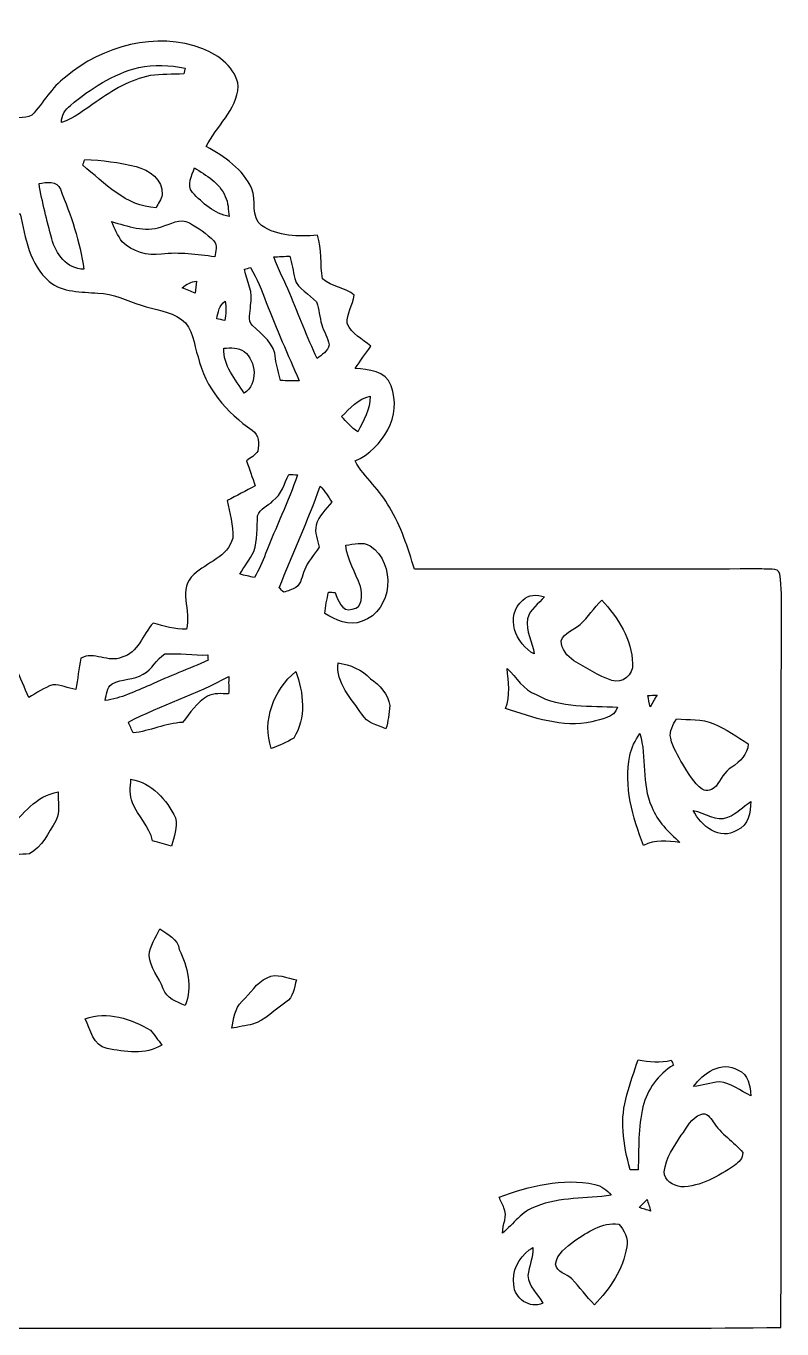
# Model space of a CAD drawing. Header units: centimetres. Extents: x -14.3 to 13.5, y -11.7 to 12.1.
# Drawn here: x -0.34 to 13.47, y -11.69 to 12.11 of the extents above; entities that cross this region are included whole.
import ezdxf

# ---------------------------------------------------------------- set-up
doc = ezdxf.new("R2010")
doc.units = ezdxf.units.CM
doc.header["$MEASUREMENT"] = 0
doc.layers.add('Camada 1', color=7, linetype='Continuous')

msp = doc.modelspace()

# ---------------------------------------------------------------- linework, layer by layer
at = {"layer": 'Camada 1', "color": 139}
for points, knots in [([(-3.60609, 11.9119), (-3.08257, 12.10804), (-2.50578, 11.96552), (-2.03376, 11.7034), (-2.03376, 11.7034), (-1.47779, 11.41836), (-1.08091, 10.91918), (-0.7172, 10.4267), (-0.7172, 10.4267), (-0.56162, 10.45528), (-0.37818, 10.40024), (-0.23495, 10.48315), (-0.23495, 10.48315), (-0.02399, 10.70716), (0.12524, 10.98973), (0.37712, 11.17459), (0.37712, 11.17459), (1.05692, 11.74997), (2.03518, 12.01561), (2.8896, 11.69388), (2.8896, 11.69388), (3.18347, 11.57711), (3.49532, 11.34216), (3.53589, 11.00702), (3.53589, 11.00702), (3.51084, 10.57099), (3.13267, 10.27783), (2.9524, 9.90776), (2.9524, 9.90776), (3.28718, 9.7275), (3.62232, 9.49184), (3.78389, 9.13589), (3.78389, 9.13589), (3.86962, 8.92422), (3.75779, 8.61625), (3.96311, 8.46243), (3.96311, 8.46243), (4.26156, 8.26347), (4.6355, 8.25888), (4.98122, 8.28746), (4.98122, 8.28746), (5.07788, 8.03205), (5.02356, 7.75229), (5.07506, 7.49088), (5.07506, 7.49088), (5.24087, 7.34095), (5.4931, 7.33813), (5.65644, 7.18961), (5.65644, 7.18961), (5.63421, 7.01216), (5.51251, 6.85588), (5.52415, 6.67173), (5.52415, 6.67173), (5.60493, 6.483), (5.80919, 6.39233), (5.9563, 6.2604), (5.9563, 6.2604), (5.86775, 6.12105), (5.76192, 5.99405), (5.67373, 5.85505), (5.67373, 5.85505), (5.91326, 5.82401), (6.23217, 5.81978), (6.32813, 5.53755), (6.32813, 5.53755), (6.54121, 4.98969), (6.17396, 4.39455), (5.67196, 4.16348), (5.67196, 4.16348), (5.84094, 3.85304), (6.1334, 3.63079), (6.29779, 3.31682), (6.29779, 3.31682), (6.51404, 2.96968), (6.63293, 2.57634), (6.7564, 2.18969), (6.7564, 2.18969), (8.87307, 2.18581), (10.98973, 2.1844), (13.1064, 2.19181), (13.1064, 2.19181), (13.19671, 2.16535), (13.4052, 2.24402), (13.43343, 2.09374), (13.43343, 2.09374), (13.47047, 1.85738), (13.45777, 1.61502), (13.46271, 1.37583), (13.46271, 1.37583), (13.44789, -2.97109), (13.47117, -7.31838), (13.45107, -11.66566), (13.45107, -11.66566), (10.73715, -11.69176), (8.02323, -11.66954), (5.30931, -11.67695), (5.30931, -11.67695), (-1.04069, -11.678), (-7.39105, -11.67483), (-13.74105, -11.67871), (-13.74105, -11.67871), (-13.93049, -11.67201), (-14.12275, -11.678), (-14.30867, -11.63567), (-14.30867, -11.63567), (-14.30161, -7.21607), (-14.30549, -2.79647), (-14.3069, 1.62313), (-14.3069, 1.62313), (-14.30091, 1.81293), (-14.3062, 2.00448), (-14.26387, 2.19075), (-14.26387, 2.19075), (-12.9854, 2.17734), (-11.70693, 2.20451), (-10.42882, 2.17135), (-10.42882, 2.17135), (-9.76948, 2.19146), (-9.10978, 2.18722), (-8.45009, 2.18863), (-8.45009, 2.18863), (-8.34108, 2.37702), (-8.27123, 2.61691), (-8.06344, 2.71815), (-8.06344, 2.71815), (-7.92692, 2.80811), (-7.75088, 2.80846), (-7.61788, 2.90195), (-7.61788, 2.90195), (-7.54133, 3.0794), (-7.42703, 3.25191), (-7.40234, 3.44699), (-7.40234, 3.44699), (-7.5057, 3.64808), (-7.69832, 3.77155), (-7.8546, 3.92501), (-7.8546, 3.92501), (-7.77028, 4.12362), (-7.52828, 4.26226), (-7.5812, 4.50744), (-7.5812, 4.50744), (-7.63835, 4.6676), (-7.74982, 4.8006), (-7.82849, 4.95018), (-7.82849, 4.95018), (-7.57731, 5.11881), (-7.239, 5.24757), (-7.12435, 5.55096), (-7.12435, 5.55096), (-7.10777, 5.77921), (-7.35189, 5.98241), (-7.25135, 6.20995), (-7.25135, 6.20995), (-7.17797, 6.43114), (-6.96771, 6.54544), (-6.77933, 6.65304), (-6.77933, 6.65304), (-6.81602, 6.83613), (-6.85483, 7.03298), (-6.99241, 7.17127), (-6.99241, 7.17127), (-7.124, 7.32261), (-7.30568, 7.48383), (-7.52052, 7.46795), (-7.52052, 7.46795), (-7.68244, 7.45349), (-7.73077, 7.28063), (-7.77522, 7.15257), (-7.77522, 7.15257), (-7.63482, 7.11623), (-7.48841, 7.12153), (-7.34801, 7.08942), (-7.34801, 7.08942), (-7.20513, 7.05238), (-7.18432, 6.87458), (-7.13846, 6.76346), (-7.13846, 6.76346), (-7.366, 6.67315), (-7.62071, 6.63646), (-7.8613, 6.69078), (-7.8613, 6.69078), (-8.2289, 6.81285), (-8.34178, 7.35965), (-8.0645, 7.62318), (-8.0645, 7.62318), (-7.92939, 7.81297), (-7.68703, 7.85989), (-7.49371, 7.9689), (-7.49371, 7.9689), (-7.56638, 8.43986), (-7.66868, 8.95385), (-7.44079, 9.3973), (-7.44079, 9.3973), (-7.32014, 9.67317), (-7.00723, 9.79735), (-6.73312, 9.85943), (-6.73312, 9.85943), (-6.51616, 9.92223), (-6.29744, 9.82345), (-6.13163, 9.68904), (-6.13163, 9.68904), (-5.90197, 9.52923), (-5.8794, 9.23255), (-5.78132, 8.99336), (-5.78132, 8.99336), (-5.64162, 9.11754), (-5.60776, 9.3084), (-5.54073, 9.47491), (-5.54073, 9.47491), (-5.38057, 9.47138), (-5.22076, 9.47667), (-5.0606, 9.48231), (-5.0606, 9.48231), (-4.96217, 9.7402), (-4.89091, 10.01642), (-4.7117, 10.23338), (-4.7117, 10.23338), (-4.57341, 10.40941), (-4.33846, 10.46268), (-4.12715, 10.49514), (-4.12715, 10.49514), (-4.14902, 10.807), (-4.26932, 11.12167), (-4.14584, 11.42965), (-4.14584, 11.42965), (-4.08869, 11.68541), (-3.84104, 11.83922), (-3.60609, 11.9119), (-3.60609, 11.9119), (-3.60609, 11.9119), (-3.60609, 11.9119), (-3.60609, 11.9119)], [0, 0, 0, 0, 0.01694915, 0.01694915, 0.01694915, 0.01694915, 0.03389831, 0.03389831, 0.03389831, 0.03389831, 0.05084746, 0.05084746, 0.05084746, 0.05084746, 0.06779661, 0.06779661, 0.06779661, 0.06779661, 0.08474576, 0.08474576, 0.08474576, 0.08474576, 0.10169492, 0.10169492, 0.10169492, 0.10169492, 0.11864407, 0.11864407, 0.11864407, 0.11864407, 0.13559322, 0.13559322, 0.13559322, 0.13559322, 0.15254237, 0.15254237, 0.15254237, 0.15254237, 0.16949153, 0.16949153, 0.16949153, 0.16949153, 0.18644068, 0.18644068, 0.18644068, 0.18644068, 0.20338983, 0.20338983, 0.20338983, 0.20338983, 0.22033898, 0.22033898, 0.22033898, 0.22033898, 0.23728814, 0.23728814, 0.23728814, 0.23728814, 0.25423729, 0.25423729, 0.25423729, 0.25423729, 0.27118644, 0.27118644, 0.27118644, 0.27118644, 0.28813559, 0.28813559, 0.28813559, 0.28813559, 0.30508475, 0.30508475, 0.30508475, 0.30508475, 0.3220339, 0.3220339, 0.3220339, 0.3220339, 0.33898305, 0.33898305, 0.33898305, 0.33898305, 0.3559322, 0.3559322, 0.3559322, 0.3559322, 0.37288136, 0.37288136, 0.37288136, 0.37288136, 0.38983051, 0.38983051, 0.38983051, 0.38983051, 0.40677966, 0.40677966, 0.40677966, 0.40677966, 0.42372881, 0.42372881, 0.42372881, 0.42372881, 0.44067797, 0.44067797, 0.44067797, 0.44067797, 0.45762712, 0.45762712, 0.45762712, 0.45762712, 0.47457627, 0.47457627, 0.47457627, 0.47457627, 0.49152542, 0.49152542, 0.49152542, 0.49152542, 0.50847458, 0.50847458, 0.50847458, 0.50847458, 0.52542373, 0.52542373, 0.52542373, 0.52542373, 0.54237288, 0.54237288, 0.54237288, 0.54237288, 0.55932203, 0.55932203, 0.55932203, 0.55932203, 0.57627119, 0.57627119, 0.57627119, 0.57627119, 0.59322034, 0.59322034, 0.59322034, 0.59322034, 0.61016949, 0.61016949, 0.61016949, 0.61016949, 0.62711864, 0.62711864, 0.62711864, 0.62711864, 0.6440678, 0.6440678, 0.6440678, 0.6440678, 0.66101695, 0.66101695, 0.66101695, 0.66101695, 0.6779661, 0.6779661, 0.6779661, 0.6779661, 0.69491525, 0.69491525, 0.69491525, 0.69491525, 0.71186441, 0.71186441, 0.71186441, 0.71186441, 0.72881356, 0.72881356, 0.72881356, 0.72881356, 0.74576271, 0.74576271, 0.74576271, 0.74576271, 0.76271186, 0.76271186, 0.76271186, 0.76271186, 0.77966102, 0.77966102, 0.77966102, 0.77966102, 0.79661017, 0.79661017, 0.79661017, 0.79661017, 0.81355932, 0.81355932, 0.81355932, 0.81355932, 0.83050847, 0.83050847, 0.83050847, 0.83050847, 0.84745763, 0.84745763, 0.84745763, 0.84745763, 0.86440678, 0.86440678, 0.86440678, 0.86440678, 0.88135593, 0.88135593, 0.88135593, 0.88135593, 0.89830508, 0.89830508, 0.89830508, 0.89830508, 0.91525424, 0.91525424, 0.91525424, 0.91525424, 0.93220339, 0.93220339, 0.93220339, 0.93220339, 0.94915254, 0.94915254, 0.94915254, 0.94915254, 0.96610169, 0.96610169, 0.96610169, 0.96610169, 1, 1, 1, 1]), ([(1.71626, 11.35274), (1.2506, 11.23103), (0.83432, 10.96645), (0.47025, 10.65812), (0.47025, 10.65812), (0.37148, 10.58087), (0.30692, 10.47186), (0.30304, 10.34591), (0.30304, 10.34591), (0.54081, 10.42317), (0.73272, 10.58722), (0.93909, 10.72162), (0.93909, 10.72162), (1.2379, 10.93505), (1.56245, 11.13261), (1.92793, 11.20281), (1.92793, 11.20281), (2.13078, 11.22574), (2.33574, 11.22468), (2.54035, 11.23562), (2.54035, 11.23562), (2.54635, 11.26173), (2.5587, 11.31358), (2.56469, 11.33969), (2.56469, 11.33969), (2.28671, 11.39719), (1.99496, 11.40848), (1.71626, 11.35274), (1.71626, 11.35274), (1.71626, 11.35274), (1.71626, 11.35274), (1.71626, 11.35274)], [0, 0, 0, 0, 0.11111111, 0.11111111, 0.11111111, 0.11111111, 0.22222222, 0.22222222, 0.22222222, 0.22222222, 0.33333333, 0.33333333, 0.33333333, 0.33333333, 0.44444444, 0.44444444, 0.44444444, 0.44444444, 0.55555556, 0.55555556, 0.55555556, 0.55555556, 0.66666667, 0.66666667, 0.66666667, 0.66666667, 0.77777778, 0.77777778, 0.77777778, 0.77777778, 1, 1, 1, 1]), ([(0.73096, 9.67246), (0.71826, 9.63648), (0.70556, 9.60014), (0.69321, 9.56416), (0.69321, 9.56416), (1.09679, 9.24419), (1.47849, 8.81098), (2.03271, 8.7884), (2.03271, 8.7884), (2.07328, 8.86636), (2.1269, 8.9401), (2.14736, 9.02653), (2.14736, 9.02653), (2.16782, 9.30381), (1.90253, 9.48055), (1.66793, 9.5437), (1.66793, 9.5437), (1.36066, 9.61778), (1.04599, 9.65623), (0.73096, 9.67246), (0.73096, 9.67246), (0.73096, 9.67246), (0.73096, 9.67246), (0.73096, 9.67246)], [0, 0, 0, 0, 0.14285714, 0.14285714, 0.14285714, 0.14285714, 0.28571429, 0.28571429, 0.28571429, 0.28571429, 0.42857143, 0.42857143, 0.42857143, 0.42857143, 0.57142857, 0.57142857, 0.57142857, 0.57142857, 0.71428571, 0.71428571, 0.71428571, 0.71428571, 1, 1, 1, 1]), ([(2.73438, 9.52041), (2.68852, 9.37825), (2.58727, 9.20468), (2.6984, 9.06674), (2.6984, 9.06674), (2.8829, 8.87589), (3.09915, 8.67763), (3.37009, 8.62789), (3.37009, 8.62789), (3.35139, 8.75136), (3.35562, 8.88189), (3.29671, 8.99513), (3.29671, 8.99513), (3.19828, 9.24807), (2.94675, 9.37789), (2.73438, 9.52041), (2.73438, 9.52041), (2.73438, 9.52041), (2.73438, 9.52041), (2.73438, 9.52041)], [0, 0, 0, 0, 0.16666667, 0.16666667, 0.16666667, 0.16666667, 0.33333333, 0.33333333, 0.33333333, 0.33333333, 0.5, 0.5, 0.5, 0.5, 0.66666667, 0.66666667, 0.66666667, 0.66666667, 1, 1, 1, 1]), ([(-0.10442, 9.23114), (-0.04974, 8.89035), (0.04128, 8.55663), (0.12735, 8.2229), (0.12735, 8.2229), (0.20214, 7.94667), (0.40005, 7.67468), (0.71367, 7.6648), (0.71367, 7.6648), (0.64594, 8.16716), (0.4766, 8.65681), (0.2854, 9.12566), (0.2854, 9.12566), (0.22613, 9.28335), (0.02787, 9.25901), (-0.10442, 9.23114), (-0.10442, 9.23114), (-0.10442, 9.23114), (-0.10442, 9.23114), (-0.10442, 9.23114)], [0, 0, 0, 0, 0.16666667, 0.16666667, 0.16666667, 0.16666667, 0.33333333, 0.33333333, 0.33333333, 0.33333333, 0.5, 0.5, 0.5, 0.5, 0.66666667, 0.66666667, 0.66666667, 0.66666667, 1, 1, 1, 1]), ([(-0.56515, 8.66951), (-0.75565, 8.32238), (-1.01565, 8.00171), (-1.36278, 7.80274), (-1.36278, 7.80274), (-1.67781, 7.58896), (-2.10855, 7.55156), (-2.35162, 7.23724), (-2.35162, 7.23724), (-2.57916, 6.95607), (-2.86844, 6.69608), (-3.23074, 6.61458), (-3.23074, 6.61458), (-3.41313, 6.60859), (-3.41242, 6.8647), (-3.38984, 6.98324), (-3.38984, 6.98324), (-3.39937, 7.15081), (-3.34998, 7.33743), (-3.42159, 7.49618), (-3.42159, 7.49618), (-3.62479, 7.6521), (-3.87632, 7.75547), (-4.13314, 7.77099), (-4.13314, 7.77099), (-4.21323, 7.77946), (-4.29366, 7.73289), (-4.32294, 7.65669), (-4.32294, 7.65669), (-4.44183, 7.45949), (-4.36527, 7.22277), (-4.3628, 7.00652), (-4.3628, 7.00652), (-4.54978, 6.93138), (-4.76568, 6.93067), (-4.93995, 6.82625), (-4.93995, 6.82625), (-5.10752, 6.62905), (-4.89691, 6.38845), (-4.94383, 6.16903), (-4.94383, 6.16903), (-4.95441, 5.836), (-5.20947, 5.59964), (-5.38268, 5.34317), (-5.38268, 5.34317), (-5.43913, 5.04155), (-5.67514, 4.79637), (-5.66314, 4.47957), (-5.66314, 4.47957), (-5.71288, 4.20829), (-5.48323, 4.02449), (-5.28814, 3.88832), (-5.28814, 3.88832), (-5.35975, 3.67524), (-5.54602, 3.51226), (-5.57812, 3.28577), (-5.57812, 3.28577), (-5.49381, 3.1563), (-5.32977, 3.11609), (-5.21653, 3.01696), (-5.21653, 3.01696), (-5.30613, 2.91359), (-5.39644, 2.81129), (-5.4857, 2.70757), (-5.4857, 2.70757), (-5.41373, 2.5841), (-5.36681, 2.44052), (-5.26803, 2.33468), (-5.26803, 2.33468), (-5.10787, 2.27083), (-4.92443, 2.33715), (-4.75791, 2.31563), (-4.75791, 2.31563), (-4.70076, 2.03729), (-4.74063, 1.7212), (-4.56988, 1.4799), (-4.56988, 1.4799), (-4.3748, 1.22837), (-4.01038, 1.35855), (-3.74756, 1.30316), (-3.74756, 1.30316), (-3.29248, 1.22626), (-2.78659, 1.08832), (-2.50966, 0.6858), (-2.50966, 0.6858), (-2.40136, 0.54046), (-2.413, 0.29669), (-2.21686, 0.23283), (-2.21686, 0.23283), (-1.90923, 0.10724), (-1.61608, 0.34361), (-1.33844, 0.43427), (-1.33844, 0.43427), (-1.2259, 0.31574), (-1.1303, 0.17604), (-0.98848, 0.08996), (-0.98848, 0.08996), (-0.79128, 0.09031), (-0.6791, 0.28011), (-0.52105, 0.37253), (-0.52105, 0.37253), (-0.44168, 0.19791), (-0.37148, 0.01905), (-0.29351, -0.15628), (-0.29351, -0.15628), (-0.14817, -0.07832), (-0.0127, 0.02434), (0.14605, 0.07408), (0.14605, 0.07408), (0.28928, 0.07761), (0.4251, 0.01411), (0.5648, -0.01164), (0.5648, -0.01164), (0.61242, 0.17674), (0.61454, 0.37359), (0.66111, 0.56127), (0.66111, 0.56127), (0.89359, 0.69215), (1.16664, 0.46955), (1.40899, 0.57679), (1.40899, 0.57679), (1.70815, 0.65828), (1.78929, 0.9966), (1.98155, 1.20297), (1.98155, 1.20297), (2.17911, 1.14265), (2.37984, 1.08479), (2.58939, 1.09079), (2.58939, 1.09079), (2.68323, 1.4164), (2.42041, 1.84221), (2.72591, 2.08915), (2.72591, 2.08915), (2.9591, 2.31352), (3.34786, 2.40559), (3.43429, 2.75625), (3.43429, 2.75625), (3.44664, 2.98979), (3.38208, 3.21663), (3.33375, 3.44241), (3.33375, 3.44241), (3.50485, 3.52778), (3.67489, 3.61597), (3.84316, 3.70769), (3.84316, 3.70769), (3.79695, 3.86327), (3.73768, 4.01426), (3.68723, 4.16807), (3.68723, 4.16807), (3.75779, 4.2231), (3.84916, 4.26332), (3.89255, 4.34552), (3.89255, 4.34552), (3.91795, 4.47781), (3.91724, 4.64397), (3.79201, 4.72405), (3.79201, 4.72405), (3.32881, 5.04331), (2.93053, 5.50475), (2.80106, 6.06319), (2.80106, 6.06319), (2.72062, 6.29603), (2.7178, 6.59342), (2.50014, 6.7504), (2.50014, 6.7504), (2.28247, 6.90104), (2.00766, 6.92362), (1.76283, 7.00899), (1.76283, 7.00899), (1.49754, 7.07919), (1.25307, 7.23406), (0.97049, 7.22595), (0.97049, 7.22595), (0.67239, 7.26228), (0.32667, 7.2323), (0.08326, 7.44114), (0.08326, 7.44114), (-0.27481, 7.74841), (-0.35595, 8.24124), (-0.4505, 8.67833), (-0.4505, 8.67833), (-0.48895, 8.67551), (-0.52705, 8.67234), (-0.56515, 8.66951), (-0.56515, 8.66951), (-0.56515, 8.66951), (-0.56515, 8.66951), (-0.56515, 8.66951)], [0, 0, 0, 0, 0.02083333, 0.02083333, 0.02083333, 0.02083333, 0.04166667, 0.04166667, 0.04166667, 0.04166667, 0.0625, 0.0625, 0.0625, 0.0625, 0.08333333, 0.08333333, 0.08333333, 0.08333333, 0.10416667, 0.10416667, 0.10416667, 0.10416667, 0.125, 0.125, 0.125, 0.125, 0.14583333, 0.14583333, 0.14583333, 0.14583333, 0.16666667, 0.16666667, 0.16666667, 0.16666667, 0.1875, 0.1875, 0.1875, 0.1875, 0.20833333, 0.20833333, 0.20833333, 0.20833333, 0.22916667, 0.22916667, 0.22916667, 0.22916667, 0.25, 0.25, 0.25, 0.25, 0.27083333, 0.27083333, 0.27083333, 0.27083333, 0.29166667, 0.29166667, 0.29166667, 0.29166667, 0.3125, 0.3125, 0.3125, 0.3125, 0.33333333, 0.33333333, 0.33333333, 0.33333333, 0.35416667, 0.35416667, 0.35416667, 0.35416667, 0.375, 0.375, 0.375, 0.375, 0.39583333, 0.39583333, 0.39583333, 0.39583333, 0.41666667, 0.41666667, 0.41666667, 0.41666667, 0.4375, 0.4375, 0.4375, 0.4375, 0.45833333, 0.45833333, 0.45833333, 0.45833333, 0.47916667, 0.47916667, 0.47916667, 0.47916667, 0.5, 0.5, 0.5, 0.5, 0.52083333, 0.52083333, 0.52083333, 0.52083333, 0.54166667, 0.54166667, 0.54166667, 0.54166667, 0.5625, 0.5625, 0.5625, 0.5625, 0.58333333, 0.58333333, 0.58333333, 0.58333333, 0.60416667, 0.60416667, 0.60416667, 0.60416667, 0.625, 0.625, 0.625, 0.625, 0.64583333, 0.64583333, 0.64583333, 0.64583333, 0.66666667, 0.66666667, 0.66666667, 0.66666667, 0.6875, 0.6875, 0.6875, 0.6875, 0.70833333, 0.70833333, 0.70833333, 0.70833333, 0.72916667, 0.72916667, 0.72916667, 0.72916667, 0.75, 0.75, 0.75, 0.75, 0.77083333, 0.77083333, 0.77083333, 0.77083333, 0.79166667, 0.79166667, 0.79166667, 0.79166667, 0.8125, 0.8125, 0.8125, 0.8125, 0.83333333, 0.83333333, 0.83333333, 0.83333333, 0.85416667, 0.85416667, 0.85416667, 0.85416667, 0.875, 0.875, 0.875, 0.875, 0.89583333, 0.89583333, 0.89583333, 0.89583333, 0.91666667, 0.91666667, 0.91666667, 0.91666667, 0.9375, 0.9375, 0.9375, 0.9375, 0.95833333, 0.95833333, 0.95833333, 0.95833333, 1, 1, 1, 1]), ([(2.13078, 8.44127), (1.82563, 8.33543), (1.51518, 8.45573), (1.22132, 8.53511), (1.22132, 8.53511), (1.27529, 8.40811), (1.33385, 8.28181), (1.41182, 8.16681), (1.41182, 8.16681), (1.60267, 7.98371), (1.8736, 7.90646), (2.13431, 7.94385), (2.13431, 7.94385), (2.45992, 7.98019), (2.78342, 7.93221), (3.10621, 7.89411), (3.10621, 7.89411), (3.12032, 7.98901), (3.169, 8.10401), (3.08681, 8.18198), (3.08681, 8.18198), (2.96192, 8.31956), (2.80282, 8.42292), (2.64195, 8.51323), (2.64195, 8.51323), (2.47509, 8.60778), (2.2927, 8.48925), (2.13078, 8.44127), (2.13078, 8.44127), (2.13078, 8.44127), (2.13078, 8.44127), (2.13078, 8.44127)], [0, 0, 0, 0, 0.11111111, 0.11111111, 0.11111111, 0.11111111, 0.22222222, 0.22222222, 0.22222222, 0.22222222, 0.33333333, 0.33333333, 0.33333333, 0.33333333, 0.44444444, 0.44444444, 0.44444444, 0.44444444, 0.55555556, 0.55555556, 0.55555556, 0.55555556, 0.66666667, 0.66666667, 0.66666667, 0.66666667, 0.77777778, 0.77777778, 0.77777778, 0.77777778, 1, 1, 1, 1]), ([(4.18571, 7.89058), (4.26297, 7.65881), (4.3882, 7.4482), (4.48063, 7.22242), (4.48063, 7.22242), (4.63233, 6.82096), (4.80201, 6.42655), (4.97558, 6.03426), (4.97558, 6.03426), (5.06095, 6.10165), (5.17419, 6.1662), (5.19606, 6.28227), (5.19606, 6.28227), (5.18089, 6.41456), (5.09411, 6.52427), (5.06342, 6.65233), (5.06342, 6.65233), (5.01579, 6.78709), (5.02144, 6.93632), (4.96288, 7.06755), (4.96288, 7.06755), (4.84011, 7.21713), (4.62351, 7.29545), (4.56706, 7.49441), (4.56706, 7.49441), (4.53884, 7.632), (4.52014, 7.7717), (4.47781, 7.90575), (4.47781, 7.90575), (4.40478, 7.90187), (4.25873, 7.89446), (4.18571, 7.89058), (4.18571, 7.89058), (4.18571, 7.89058), (4.18571, 7.89058), (4.18571, 7.89058)], [0, 0, 0, 0, 0.1, 0.1, 0.1, 0.1, 0.2, 0.2, 0.2, 0.2, 0.3, 0.3, 0.3, 0.3, 0.4, 0.4, 0.4, 0.4, 0.5, 0.5, 0.5, 0.5, 0.6, 0.6, 0.6, 0.6, 0.7, 0.7, 0.7, 0.7, 0.8, 0.8, 0.8, 0.8, 1, 1, 1, 1]), ([(3.64949, 7.66657), (3.68935, 7.44608), (3.82164, 7.23477), (3.76026, 7.00264), (3.76026, 7.00264), (3.76096, 6.8834), (3.69147, 6.73276), (3.79695, 6.63963), (3.79695, 6.63963), (3.97228, 6.46783), (4.2097, 6.30449), (4.21534, 6.03356), (4.21534, 6.03356), (4.23898, 5.89809), (4.27073, 5.76404), (4.30953, 5.6321), (4.30953, 5.6321), (4.42172, 5.62998), (4.53743, 5.6261), (4.65032, 5.62998), (4.65032, 5.62998), (4.44429, 6.10482), (4.2291, 6.57578), (4.04742, 7.0605), (4.04742, 7.0605), (3.96769, 7.27922), (3.87491, 7.49335), (3.76132, 7.69655), (3.76132, 7.69655), (3.73345, 7.68915), (3.67736, 7.67433), (3.64949, 7.66657), (3.64949, 7.66657), (3.64949, 7.66657), (3.64949, 7.66657), (3.64949, 7.66657)], [0, 0, 0, 0, 0.1, 0.1, 0.1, 0.1, 0.2, 0.2, 0.2, 0.2, 0.3, 0.3, 0.3, 0.3, 0.4, 0.4, 0.4, 0.4, 0.5, 0.5, 0.5, 0.5, 0.6, 0.6, 0.6, 0.6, 0.7, 0.7, 0.7, 0.7, 0.8, 0.8, 0.8, 0.8, 1, 1, 1, 1]), ([(2.51284, 7.32896), (2.5908, 7.29262), (2.66982, 7.25805), (2.7499, 7.22595), (2.7499, 7.22595), (2.75837, 7.30038), (2.76578, 7.37517), (2.77319, 7.44961), (2.77319, 7.44961), (2.67723, 7.43232), (2.5848, 7.39705), (2.51284, 7.32896), (2.51284, 7.32896), (2.51284, 7.32896), (2.51284, 7.32896), (2.51284, 7.32896)], [0, 0, 0, 0, 0.2, 0.2, 0.2, 0.2, 0.4, 0.4, 0.4, 0.4, 0.6, 0.6, 0.6, 0.6, 1, 1, 1, 1]), ([(3.14325, 6.76275), (3.17959, 6.75428), (3.25261, 6.737), (3.28895, 6.72818), (3.28895, 6.72818), (3.31294, 6.84495), (3.3214, 6.9656), (3.29494, 7.08272), (3.29494, 7.08272), (3.19088, 7.0097), (3.16336, 6.88093), (3.14325, 6.76275), (3.14325, 6.76275), (3.14325, 6.76275), (3.14325, 6.76275), (3.14325, 6.76275)], [0, 0, 0, 0, 0.2, 0.2, 0.2, 0.2, 0.4, 0.4, 0.4, 0.4, 0.6, 0.6, 0.6, 0.6, 1, 1, 1, 1]), ([(3.27378, 6.22441), (3.25226, 5.90409), (3.48721, 5.65397), (3.6449, 5.40032), (3.6449, 5.40032), (3.90066, 5.57248), (3.86856, 5.98241), (3.64384, 6.1662), (3.64384, 6.1662), (3.53448, 6.2417), (3.39866, 6.22723), (3.27378, 6.22441), (3.27378, 6.22441), (3.27378, 6.22441), (3.27378, 6.22441), (3.27378, 6.22441)], [0, 0, 0, 0, 0.2, 0.2, 0.2, 0.2, 0.4, 0.4, 0.4, 0.4, 0.6, 0.6, 0.6, 0.6, 1, 1, 1, 1]), ([(5.4222, 4.97734), (5.5118, 4.87433), (5.60776, 4.77591), (5.71818, 4.69477), (5.71818, 4.69477), (5.82789, 4.89797), (5.94431, 5.10858), (5.94748, 5.34529), (5.94748, 5.34529), (5.72453, 5.30754), (5.57989, 5.12198), (5.4222, 4.97734), (5.4222, 4.97734), (5.4222, 4.97734), (5.4222, 4.97734), (5.4222, 4.97734)], [0, 0, 0, 0, 0.2, 0.2, 0.2, 0.2, 0.4, 0.4, 0.4, 0.4, 0.6, 0.6, 0.6, 0.6, 1, 1, 1, 1]), ([(4.4577, 3.91689), (4.37727, 3.74897), (4.32894, 3.55), (4.17054, 3.43464), (4.17054, 3.43464), (4.08446, 3.34151), (3.92677, 3.2953), (3.89043, 3.16336), (3.89043, 3.16336), (3.87668, 2.94464), (3.8929, 2.71851), (3.81988, 2.50754), (3.81988, 2.50754), (3.74721, 2.3622), (3.64243, 2.23555), (3.56235, 2.09444), (3.56235, 2.09444), (3.65231, 2.07398), (3.74227, 2.05387), (3.83293, 2.03518), (3.83293, 2.03518), (3.91266, 2.17417), (3.97722, 2.32128), (4.03543, 2.4705), (4.03543, 2.4705), (4.22593, 2.9524), (4.44641, 3.4223), (4.62104, 3.91054), (4.62104, 3.91054), (4.56636, 3.91266), (4.51203, 3.91478), (4.4577, 3.91689), (4.4577, 3.91689), (4.4577, 3.91689), (4.4577, 3.91689), (4.4577, 3.91689)], [0, 0, 0, 0, 0.1, 0.1, 0.1, 0.1, 0.2, 0.2, 0.2, 0.2, 0.3, 0.3, 0.3, 0.3, 0.4, 0.4, 0.4, 0.4, 0.5, 0.5, 0.5, 0.5, 0.6, 0.6, 0.6, 0.6, 0.7, 0.7, 0.7, 0.7, 0.8, 0.8, 0.8, 0.8, 1, 1, 1, 1]), ([(5.02991, 3.70452), (4.81612, 3.07164), (4.51873, 2.47156), (4.28484, 1.84609), (4.28484, 1.84609), (4.31236, 1.81892), (4.33987, 1.79176), (4.36774, 1.76424), (4.36774, 1.76424), (4.44253, 1.79176), (4.5212, 1.81187), (4.59034, 1.85314), (4.59034, 1.85314), (4.69371, 1.92088), (4.69336, 2.06834), (4.74557, 2.16641), (4.74557, 2.16641), (4.8006, 2.32586), (4.92301, 2.44898), (5.01579, 2.58657), (5.01579, 2.58657), (4.98404, 2.71921), (4.92478, 2.85538), (4.96111, 2.99332), (4.96111, 2.99332), (5.00027, 3.1623), (5.14209, 3.2766), (5.24404, 3.40819), (5.24404, 3.40819), (5.18513, 3.51543), (5.11669, 3.61774), (5.02991, 3.70452), (5.02991, 3.70452), (5.02991, 3.70452), (5.02991, 3.70452), (5.02991, 3.70452)], [0, 0, 0, 0, 0.1, 0.1, 0.1, 0.1, 0.2, 0.2, 0.2, 0.2, 0.3, 0.3, 0.3, 0.3, 0.4, 0.4, 0.4, 0.4, 0.5, 0.5, 0.5, 0.5, 0.6, 0.6, 0.6, 0.6, 0.7, 0.7, 0.7, 0.7, 0.8, 0.8, 0.8, 0.8, 1, 1, 1, 1]), ([(5.50016, 2.62326), (5.53015, 2.35232), (5.67655, 2.12196), (5.77145, 1.87325), (5.77145, 1.87325), (5.80178, 1.72826), (5.82083, 1.4732), (5.61587, 1.45486), (5.61587, 1.45486), (5.42043, 1.39559), (5.36505, 1.62772), (5.30472, 1.75966), (5.30472, 1.75966), (5.27544, 1.76177), (5.21723, 1.76601), (5.18795, 1.76812), (5.18795, 1.76812), (5.15408, 1.64042), (5.13115, 1.51059), (5.11493, 1.37901), (5.11493, 1.37901), (5.31883, 1.25518), (5.5566, 1.13524), (5.80002, 1.23754), (5.80002, 1.23754), (6.36129, 1.42381), (6.42726, 2.30117), (5.94501, 2.61161), (5.94501, 2.61161), (5.80955, 2.70051), (5.64727, 2.63984), (5.50016, 2.62326), (5.50016, 2.62326), (5.50016, 2.62326), (5.50016, 2.62326), (5.50016, 2.62326)], [0, 0, 0, 0, 0.1, 0.1, 0.1, 0.1, 0.2, 0.2, 0.2, 0.2, 0.3, 0.3, 0.3, 0.3, 0.4, 0.4, 0.4, 0.4, 0.5, 0.5, 0.5, 0.5, 0.6, 0.6, 0.6, 0.6, 0.7, 0.7, 0.7, 0.7, 0.8, 0.8, 0.8, 0.8, 1, 1, 1, 1]), ([(8.73548, 1.61854), (8.39858, 1.34232), (8.60566, 0.8068), (8.94574, 0.63747), (8.94574, 0.63747), (8.91293, 0.85513), (8.78523, 1.05692), (8.82297, 1.2827), (8.82297, 1.2827), (8.86319, 1.4538), (9.02476, 1.55469), (9.13236, 1.6831), (9.13236, 1.6831), (8.99936, 1.7212), (8.83532, 1.73461), (8.73548, 1.61854), (8.73548, 1.61854), (8.73548, 1.61854), (8.73548, 1.61854), (8.73548, 1.61854)], [0, 0, 0, 0, 0.16666667, 0.16666667, 0.16666667, 0.16666667, 0.33333333, 0.33333333, 0.33333333, 0.33333333, 0.5, 0.5, 0.5, 0.5, 0.66666667, 0.66666667, 0.66666667, 0.66666667, 1, 1, 1, 1]), ([(9.78218, 1.17369), (9.6714, 1.07174), (9.48549, 1.03646), (9.43786, 0.87842), (9.43786, 0.87842), (9.4361, 0.72919), (9.54793, 0.59408), (9.66893, 0.51435), (9.66893, 0.51435), (9.89189, 0.38029), (10.11485, 0.23918), (10.3625, 0.15346), (10.3625, 0.15346), (10.55476, 0.08396), (10.7569, 0.26529), (10.74173, 0.45685), (10.74173, 0.45685), (10.7315, 0.90452), (10.47609, 1.30351), (10.1787, 1.61996), (10.1787, 1.61996), (10.03582, 1.48061), (9.92823, 1.30916), (9.78218, 1.17369), (9.78218, 1.17369), (9.78218, 1.17369), (9.78218, 1.17369), (9.78218, 1.17369)], [0, 0, 0, 0, 0.125, 0.125, 0.125, 0.125, 0.25, 0.25, 0.25, 0.25, 0.375, 0.375, 0.375, 0.375, 0.5, 0.5, 0.5, 0.5, 0.625, 0.625, 0.625, 0.625, 0.75, 0.75, 0.75, 0.75, 1, 1, 1, 1]), ([(2.19534, 0.63747), (2.0387, 0.54434), (1.96039, 0.35807), (1.80093, 0.26599), (1.80093, 0.26599), (1.62419, 0.16757), (1.40688, 0.18662), (1.22978, 0.09066), (1.22978, 0.09066), (1.13277, 0.02434), (1.12995, -0.1076), (1.10208, -0.21061), (1.10208, -0.21061), (1.39312, -0.17674), (1.65629, -0.04128), (1.92334, 0.06985), (1.92334, 0.06985), (2.26977, 0.23813), (2.63596, 0.35948), (2.98309, 0.52564), (2.98309, 0.52564), (2.98238, 0.54998), (2.98062, 0.59866), (2.97991, 0.62301), (2.97991, 0.62301), (2.7178, 0.60219), (2.45533, 0.66358), (2.19534, 0.63747), (2.19534, 0.63747), (2.19534, 0.63747), (2.19534, 0.63747), (2.19534, 0.63747)], [0, 0, 0, 0, 0.11111111, 0.11111111, 0.11111111, 0.11111111, 0.22222222, 0.22222222, 0.22222222, 0.22222222, 0.33333333, 0.33333333, 0.33333333, 0.33333333, 0.44444444, 0.44444444, 0.44444444, 0.44444444, 0.55555556, 0.55555556, 0.55555556, 0.55555556, 0.66666667, 0.66666667, 0.66666667, 0.66666667, 0.77777778, 0.77777778, 0.77777778, 0.77777778, 1, 1, 1, 1]), ([(5.3594, 0.47801), (5.31248, 0.10407), (5.60776, -0.17992), (5.79614, -0.46426), (5.79614, -0.46426), (5.88363, -0.62442), (6.08189, -0.65652), (6.235, -0.73201), (6.235, -0.73201), (6.27168, -0.59267), (6.2992, -0.44979), (6.30414, -0.30586), (6.30414, -0.30586), (6.27698, -0.09278), (6.12034, 0.06914), (5.9503, 0.18556), (5.9503, 0.18556), (5.80002, 0.35878), (5.57883, 0.43674), (5.3594, 0.47801), (5.3594, 0.47801), (5.3594, 0.47801), (5.3594, 0.47801), (5.3594, 0.47801)], [0, 0, 0, 0, 0.14285714, 0.14285714, 0.14285714, 0.14285714, 0.28571429, 0.28571429, 0.28571429, 0.28571429, 0.42857143, 0.42857143, 0.42857143, 0.42857143, 0.57142857, 0.57142857, 0.57142857, 0.57142857, 0.71428571, 0.71428571, 0.71428571, 0.71428571, 1, 1, 1, 1]), ([(4.13844, -1.08867), (4.27955, -1.0347), (4.42172, -0.97861), (4.55048, -0.89817), (4.55048, -0.89817), (4.77802, -0.53516), (4.73463, -0.06773), (4.58576, 0.31609), (4.58576, 0.31609), (4.185, -0.01623), (3.96558, -0.58491), (4.13844, -1.08867), (4.13844, -1.08867), (4.13844, -1.08867), (4.13844, -1.08867), (4.13844, -1.08867)], [0, 0, 0, 0, 0.2, 0.2, 0.2, 0.2, 0.4, 0.4, 0.4, 0.4, 0.6, 0.6, 0.6, 0.6, 1, 1, 1, 1]), ([(8.44868, 0.375), (8.46808, 0.12947), (8.51711, -0.12312), (8.41798, -0.35983), (8.41798, -0.35983), (8.92598, -0.52211), (9.45797, -0.7179), (9.99984, -0.60219), (9.99984, -0.60219), (10.17023, -0.55033), (10.4006, -0.53799), (10.46762, -0.33302), (10.46762, -0.33302), (9.96844, -0.30304), (9.43222, -0.35595), (8.9782, -0.10407), (8.9782, -0.10407), (8.74254, -0.01764), (8.62189, 0.21131), (8.44868, 0.375), (8.44868, 0.375), (8.44868, 0.375), (8.44868, 0.375), (8.44868, 0.375)], [0, 0, 0, 0, 0.14285714, 0.14285714, 0.14285714, 0.14285714, 0.28571429, 0.28571429, 0.28571429, 0.28571429, 0.42857143, 0.42857143, 0.42857143, 0.42857143, 0.57142857, 0.57142857, 0.57142857, 0.57142857, 0.71428571, 0.71428571, 0.71428571, 0.71428571, 1, 1, 1, 1]), ([(1.52823, -0.60572), (1.5561, -0.67239), (1.58433, -0.73872), (1.61255, -0.80539), (1.61255, -0.80539), (1.92229, -0.77047), (2.20627, -0.629), (2.51954, -0.61101), (2.51954, -0.61101), (2.65218, -0.43674), (2.78095, -0.25047), (2.97145, -0.13264), (2.97145, -0.13264), (3.09104, -0.07091), (3.23039, -0.09102), (3.36021, -0.08749), (3.36021, -0.08749), (3.36444, 0.01693), (3.35668, 0.12735), (3.36338, 0.22895), (3.36338, 0.22895), (2.77566, -0.10089), (2.12549, -0.29422), (1.52823, -0.60572), (1.52823, -0.60572), (1.52823, -0.60572), (1.52823, -0.60572), (1.52823, -0.60572)], [0, 0, 0, 0, 0.125, 0.125, 0.125, 0.125, 0.25, 0.25, 0.25, 0.25, 0.375, 0.375, 0.375, 0.375, 0.5, 0.5, 0.5, 0.5, 0.625, 0.625, 0.625, 0.625, 0.75, 0.75, 0.75, 0.75, 1, 1, 1, 1]), ([(11.02184, -0.12065), (11.03418, -0.19015), (11.04794, -0.25929), (11.06311, -0.32879), (11.06311, -0.32879), (11.11003, -0.25894), (11.14355, -0.18239), (11.19047, -0.11183), (11.19047, -0.11183), (11.13367, -0.1143), (11.07758, -0.11712), (11.02184, -0.12065), (11.02184, -0.12065), (11.02184, -0.12065), (11.02184, -0.12065), (11.02184, -0.12065)], [0, 0, 0, 0, 0.2, 0.2, 0.2, 0.2, 0.4, 0.4, 0.4, 0.4, 0.6, 0.6, 0.6, 0.6, 1, 1, 1, 1]), ([(11.54254, -0.54504), (11.48539, -0.65581), (11.4046, -0.76694), (11.43847, -0.9017), (11.43847, -0.9017), (11.47375, -1.07386), (11.57393, -1.22414), (11.6579, -1.37654), (11.6579, -1.37654), (11.76267, -1.5367), (11.85333, -1.72014), (12.01597, -1.83127), (12.01597, -1.83127), (12.09463, -1.89159), (12.20541, -1.83974), (12.26679, -1.77729), (12.26679, -1.77729), (12.35745, -1.657), (12.41707, -1.50883), (12.55536, -1.42981), (12.55536, -1.42981), (12.70247, -1.32856), (12.839, -1.19556), (12.85663, -1.00506), (12.85663, -1.00506), (12.65238, -0.87101), (12.44988, -0.73131), (12.2234, -0.63676), (12.2234, -0.63676), (12.00997, -0.54116), (11.76761, -0.57362), (11.54254, -0.54504), (11.54254, -0.54504), (11.54254, -0.54504), (11.54254, -0.54504), (11.54254, -0.54504)], [0, 0, 0, 0, 0.1, 0.1, 0.1, 0.1, 0.2, 0.2, 0.2, 0.2, 0.3, 0.3, 0.3, 0.3, 0.4, 0.4, 0.4, 0.4, 0.5, 0.5, 0.5, 0.5, 0.6, 0.6, 0.6, 0.6, 0.7, 0.7, 0.7, 0.7, 0.8, 0.8, 0.8, 0.8, 1, 1, 1, 1]), ([(10.87332, -0.81562), (10.79006, -0.93839), (10.71704, -1.07033), (10.69234, -1.21885), (10.69234, -1.21885), (10.57663, -1.77624), (10.7435, -2.3435), (10.9407, -2.86173), (10.9407, -2.86173), (11.14707, -2.74884), (11.38202, -2.77742), (11.60533, -2.80776), (11.60533, -2.80776), (11.40354, -2.61655), (11.19293, -2.41935), (11.0938, -2.1523), (11.0938, -2.1523), (10.89307, -1.73496), (11.00808, -1.24883), (10.87332, -0.81562), (10.87332, -0.81562), (10.87332, -0.81562), (10.87332, -0.81562), (10.87332, -0.81562)], [0, 0, 0, 0, 0.14285714, 0.14285714, 0.14285714, 0.14285714, 0.28571429, 0.28571429, 0.28571429, 0.28571429, 0.42857143, 0.42857143, 0.42857143, 0.42857143, 0.57142857, 0.57142857, 0.57142857, 0.57142857, 0.71428571, 0.71428571, 0.71428571, 0.71428571, 1, 1, 1, 1]), ([(1.57551, -1.64994), (1.56739, -1.79317), (1.53705, -1.94557), (1.60514, -2.07963), (1.60514, -2.07963), (1.69721, -2.32939), (1.91453, -2.50931), (1.97097, -2.77601), (1.97097, -2.77601), (2.08598, -2.80741), (2.20028, -2.84127), (2.31634, -2.87126), (2.31634, -2.87126), (2.36291, -2.70298), (2.42499, -2.52942), (2.39078, -2.35338), (2.39078, -2.35338), (2.22603, -2.02706), (1.95474, -1.71203), (1.57551, -1.64994), (1.57551, -1.64994), (1.57551, -1.64994), (1.57551, -1.64994), (1.57551, -1.64994)], [0, 0, 0, 0, 0.14285714, 0.14285714, 0.14285714, 0.14285714, 0.28571429, 0.28571429, 0.28571429, 0.28571429, 0.42857143, 0.42857143, 0.42857143, 0.42857143, 0.57142857, 0.57142857, 0.57142857, 0.57142857, 0.71428571, 0.71428571, 0.71428571, 0.71428571, 1, 1, 1, 1]), ([(-0.66393, -2.56611), (-0.80857, -2.6737), (-0.7239, -2.88219), (-0.75883, -3.03283), (-0.75883, -3.03283), (-0.59937, -3.03142), (-0.44027, -3.02683), (-0.28116, -3.01061), (-0.28116, -3.01061), (-0.04339, -2.88643), (0.06562, -2.62749), (0.20038, -2.41053), (0.20038, -2.41053), (0.29633, -2.25249), (0.23248, -2.05634), (0.24377, -1.88242), (0.24377, -1.88242), (-0.16298, -1.95121), (-0.40323, -2.28847), (-0.66393, -2.56611), (-0.66393, -2.56611), (-0.66393, -2.56611), (-0.66393, -2.56611), (-0.66393, -2.56611)], [0, 0, 0, 0, 0.14285714, 0.14285714, 0.14285714, 0.14285714, 0.28571429, 0.28571429, 0.28571429, 0.28571429, 0.42857143, 0.42857143, 0.42857143, 0.42857143, 0.57142857, 0.57142857, 0.57142857, 0.57142857, 0.71428571, 0.71428571, 0.71428571, 0.71428571, 1, 1, 1, 1]), ([(12.48481, -2.34491), (12.26326, -2.43769), (12.06077, -2.2546), (11.84698, -2.22074), (11.84698, -2.22074), (11.99092, -2.49943), (12.34052, -2.78553), (12.65167, -2.57986), (12.65167, -2.57986), (12.86193, -2.50014), (12.89509, -2.24931), (12.90426, -2.05775), (12.90426, -2.05775), (12.7628, -2.15053), (12.64215, -2.27859), (12.48481, -2.34491), (12.48481, -2.34491), (12.48481, -2.34491), (12.48481, -2.34491), (12.48481, -2.34491)], [0, 0, 0, 0, 0.16666667, 0.16666667, 0.16666667, 0.16666667, 0.33333333, 0.33333333, 0.33333333, 0.33333333, 0.5, 0.5, 0.5, 0.5, 0.66666667, 0.66666667, 0.66666667, 0.66666667, 1, 1, 1, 1]), ([(2.10397, -4.38573), (2.03059, -4.54131), (1.92229, -4.69194), (1.90676, -4.86833), (1.90676, -4.86833), (1.92123, -5.09729), (2.09268, -5.26944), (2.1657, -5.47864), (2.1657, -5.47864), (2.22003, -5.65468), (2.413, -5.7143), (2.56434, -5.78097), (2.56434, -5.78097), (2.70722, -5.44724), (2.61056, -5.07294), (2.4571, -4.76144), (2.4571, -4.76144), (2.43417, -4.56389), (2.24473, -4.48486), (2.10397, -4.38573), (2.10397, -4.38573), (2.10397, -4.38573), (2.10397, -4.38573), (2.10397, -4.38573)], [0, 0, 0, 0, 0.14285714, 0.14285714, 0.14285714, 0.14285714, 0.28571429, 0.28571429, 0.28571429, 0.28571429, 0.42857143, 0.42857143, 0.42857143, 0.42857143, 0.57142857, 0.57142857, 0.57142857, 0.57142857, 0.71428571, 0.71428571, 0.71428571, 0.71428571, 1, 1, 1, 1]), ([(4.06506, -5.27861), (3.86256, -5.36222), (3.76096, -5.56472), (3.6068, -5.70653), (3.6068, -5.70653), (3.47098, -5.83248), (3.45228, -6.02862), (3.4163, -6.19866), (3.4163, -6.19866), (3.51084, -6.18067), (3.70029, -6.14433), (3.79518, -6.12634), (3.79518, -6.12634), (4.03331, -6.04908), (4.20158, -5.85576), (4.40761, -5.72488), (4.40761, -5.72488), (4.54625, -5.63915), (4.55154, -5.45712), (4.60199, -5.31671), (4.60199, -5.31671), (4.43089, -5.2892), (4.23369, -5.17666), (4.06506, -5.27861), (4.06506, -5.27861), (4.06506, -5.27861), (4.06506, -5.27861), (4.06506, -5.27861)], [0, 0, 0, 0, 0.125, 0.125, 0.125, 0.125, 0.25, 0.25, 0.25, 0.25, 0.375, 0.375, 0.375, 0.375, 0.5, 0.5, 0.5, 0.5, 0.625, 0.625, 0.625, 0.625, 0.75, 0.75, 0.75, 0.75, 1, 1, 1, 1]), ([(0.73731, -6.0258), (0.83926, -6.22371), (0.88053, -6.51933), (1.13806, -6.57049), (1.13806, -6.57049), (1.46156, -6.62905), (1.83938, -6.69184), (2.13748, -6.50699), (2.13748, -6.50699), (2.07222, -6.4128), (2.00378, -6.32178), (1.93181, -6.23429), (1.93181, -6.23429), (1.58221, -6.02192), (1.13841, -5.88504), (0.73731, -6.0258), (0.73731, -6.0258), (0.73731, -6.0258), (0.73731, -6.0258), (0.73731, -6.0258)], [0, 0, 0, 0, 0.16666667, 0.16666667, 0.16666667, 0.16666667, 0.33333333, 0.33333333, 0.33333333, 0.33333333, 0.5, 0.5, 0.5, 0.5, 0.66666667, 0.66666667, 0.66666667, 0.66666667, 1, 1, 1, 1]), ([(10.84157, -6.77721), (10.70822, -7.19773), (10.51913, -7.62459), (10.57205, -8.07755), (10.57205, -8.07755), (10.57875, -8.3178), (10.63413, -8.5531), (10.69905, -8.78346), (10.69905, -8.78346), (10.74667, -8.78346), (10.795, -8.78381), (10.84333, -8.78452), (10.84333, -8.78452), (10.85603, -8.39999), (10.84086, -8.00911), (10.93153, -7.63235), (10.93153, -7.63235), (11.01161, -7.31555), (11.21022, -7.04321), (11.48856, -6.87141), (11.48856, -6.87141), (11.47516, -6.84142), (11.46175, -6.81179), (11.44905, -6.78251), (11.44905, -6.78251), (11.24903, -6.83436), (11.0423, -6.81002), (10.84157, -6.77721), (10.84157, -6.77721), (10.84157, -6.77721), (10.84157, -6.77721), (10.84157, -6.77721)], [0, 0, 0, 0, 0.11111111, 0.11111111, 0.11111111, 0.11111111, 0.22222222, 0.22222222, 0.22222222, 0.22222222, 0.33333333, 0.33333333, 0.33333333, 0.33333333, 0.44444444, 0.44444444, 0.44444444, 0.44444444, 0.55555556, 0.55555556, 0.55555556, 0.55555556, 0.66666667, 0.66666667, 0.66666667, 0.66666667, 0.77777778, 0.77777778, 0.77777778, 0.77777778, 1, 1, 1, 1]), ([(11.85757, -7.26581), (12.01561, -7.23935), (12.16978, -7.19702), (12.32958, -7.17762), (12.32958, -7.17762), (12.54725, -7.19631), (12.71235, -7.34695), (12.90391, -7.43232), (12.90391, -7.43232), (12.89262, -7.25135), (12.8591, -7.03792), (12.66966, -6.96172), (12.66966, -6.96172), (12.36945, -6.7878), (12.02584, -7.01499), (11.85757, -7.26581), (11.85757, -7.26581), (11.85757, -7.26581), (11.85757, -7.26581), (11.85757, -7.26581)], [0, 0, 0, 0, 0.16666667, 0.16666667, 0.16666667, 0.16666667, 0.33333333, 0.33333333, 0.33333333, 0.33333333, 0.5, 0.5, 0.5, 0.5, 0.66666667, 0.66666667, 0.66666667, 0.66666667, 1, 1, 1, 1]), ([(11.9888, -7.7724), (11.81735, -7.83661), (11.73304, -8.01546), (11.63179, -8.15446), (11.63179, -8.15446), (11.50585, -8.3626), (11.33934, -8.56862), (11.3217, -8.8205), (11.3217, -8.8205), (11.31676, -8.98384), (11.48503, -9.0738), (11.62544, -9.09814), (11.62544, -9.09814), (11.98668, -9.0932), (12.31265, -8.90129), (12.60405, -8.70515), (12.60405, -8.70515), (12.68025, -8.65117), (12.75962, -8.57321), (12.75468, -8.47161), (12.75468, -8.47161), (12.59452, -8.26558), (12.35216, -8.13506), (12.21528, -7.90822), (12.21528, -7.90822), (12.16378, -7.83766), (12.09428, -7.72231), (11.9888, -7.7724), (11.9888, -7.7724), (11.9888, -7.7724), (11.9888, -7.7724), (11.9888, -7.7724)], [0, 0, 0, 0, 0.11111111, 0.11111111, 0.11111111, 0.11111111, 0.22222222, 0.22222222, 0.22222222, 0.22222222, 0.33333333, 0.33333333, 0.33333333, 0.33333333, 0.44444444, 0.44444444, 0.44444444, 0.44444444, 0.55555556, 0.55555556, 0.55555556, 0.55555556, 0.66666667, 0.66666667, 0.66666667, 0.66666667, 0.77777778, 0.77777778, 0.77777778, 0.77777778, 1, 1, 1, 1]), ([(8.30227, -9.28546), (8.33155, -9.35002), (8.3633, -9.41352), (8.39047, -9.47949), (8.39047, -9.47949), (8.46279, -9.6266), (8.36366, -9.79064), (8.36577, -9.94093), (8.36577, -9.94093), (8.56545, -9.77406), (8.72067, -9.54088), (8.97714, -9.45374), (8.97714, -9.45374), (9.41564, -9.27347), (9.89436, -9.32321), (10.35156, -9.24631), (10.35156, -9.24631), (10.27007, -9.15635), (10.17235, -9.07556), (10.05064, -9.05087), (10.05064, -9.05087), (9.45797, -8.9274), (8.85825, -9.08262), (8.30227, -9.28546), (8.30227, -9.28546), (8.30227, -9.28546), (8.30227, -9.28546), (8.30227, -9.28546)], [0, 0, 0, 0, 0.125, 0.125, 0.125, 0.125, 0.25, 0.25, 0.25, 0.25, 0.375, 0.375, 0.375, 0.375, 0.5, 0.5, 0.5, 0.5, 0.625, 0.625, 0.625, 0.625, 0.75, 0.75, 0.75, 0.75, 1, 1, 1, 1]), ([(10.85956, -9.47138), (10.92941, -9.49501), (11.00032, -9.51653), (11.07193, -9.53735), (11.07193, -9.53735), (11.05112, -9.46573), (11.0296, -9.39518), (11.00596, -9.32498), (11.00596, -9.32498), (10.95622, -9.37295), (10.90754, -9.42164), (10.85956, -9.47138), (10.85956, -9.47138), (10.85956, -9.47138), (10.85956, -9.47138), (10.85956, -9.47138)], [0, 0, 0, 0, 0.2, 0.2, 0.2, 0.2, 0.4, 0.4, 0.4, 0.4, 0.6, 0.6, 0.6, 0.6, 1, 1, 1, 1]), ([(9.67987, -10.08415), (9.53629, -10.19457), (9.35708, -10.31558), (9.33485, -10.51066), (9.33485, -10.51066), (9.3599, -10.66059), (9.53735, -10.68458), (9.63189, -10.77807), (9.63189, -10.77807), (9.77618, -10.92765), (9.89577, -11.10121), (10.04358, -11.24867), (10.04358, -11.24867), (10.3311, -10.96116), (10.57099, -10.60309), (10.63484, -10.19422), (10.63484, -10.19422), (10.67223, -10.03723), (10.59004, -9.88589), (10.48773, -9.77618), (10.48773, -9.77618), (10.18364, -9.73526), (9.92082, -9.92505), (9.67987, -10.08415), (9.67987, -10.08415), (9.67987, -10.08415), (9.67987, -10.08415), (9.67987, -10.08415)], [0, 0, 0, 0, 0.125, 0.125, 0.125, 0.125, 0.25, 0.25, 0.25, 0.25, 0.375, 0.375, 0.375, 0.375, 0.5, 0.5, 0.5, 0.5, 0.625, 0.625, 0.625, 0.625, 0.75, 0.75, 0.75, 0.75, 1, 1, 1, 1]), ([(8.85366, -10.24678), (8.66493, -10.39389), (8.5284, -10.64013), (8.57109, -10.88567), (8.57109, -10.88567), (8.58026, -11.13437), (8.8646, -11.33158), (9.10237, -11.22327), (9.10237, -11.22327), (9.01771, -11.05112), (8.83426, -10.92235), (8.82897, -10.71668), (8.82897, -10.71668), (8.84837, -10.54488), (8.9274, -10.3819), (8.91646, -10.20692), (8.91646, -10.20692), (8.90058, -10.2168), (8.86954, -10.23691), (8.85366, -10.24678), (8.85366, -10.24678), (8.85366, -10.24678), (8.85366, -10.24678), (8.85366, -10.24678)], [0, 0, 0, 0, 0.14285714, 0.14285714, 0.14285714, 0.14285714, 0.28571429, 0.28571429, 0.28571429, 0.28571429, 0.42857143, 0.42857143, 0.42857143, 0.42857143, 0.57142857, 0.57142857, 0.57142857, 0.57142857, 0.71428571, 0.71428571, 0.71428571, 0.71428571, 1, 1, 1, 1])]:
    msp.add_open_spline(points, degree=3, knots=knots, dxfattribs=at)

doc.saveas('drawing.dxf')
